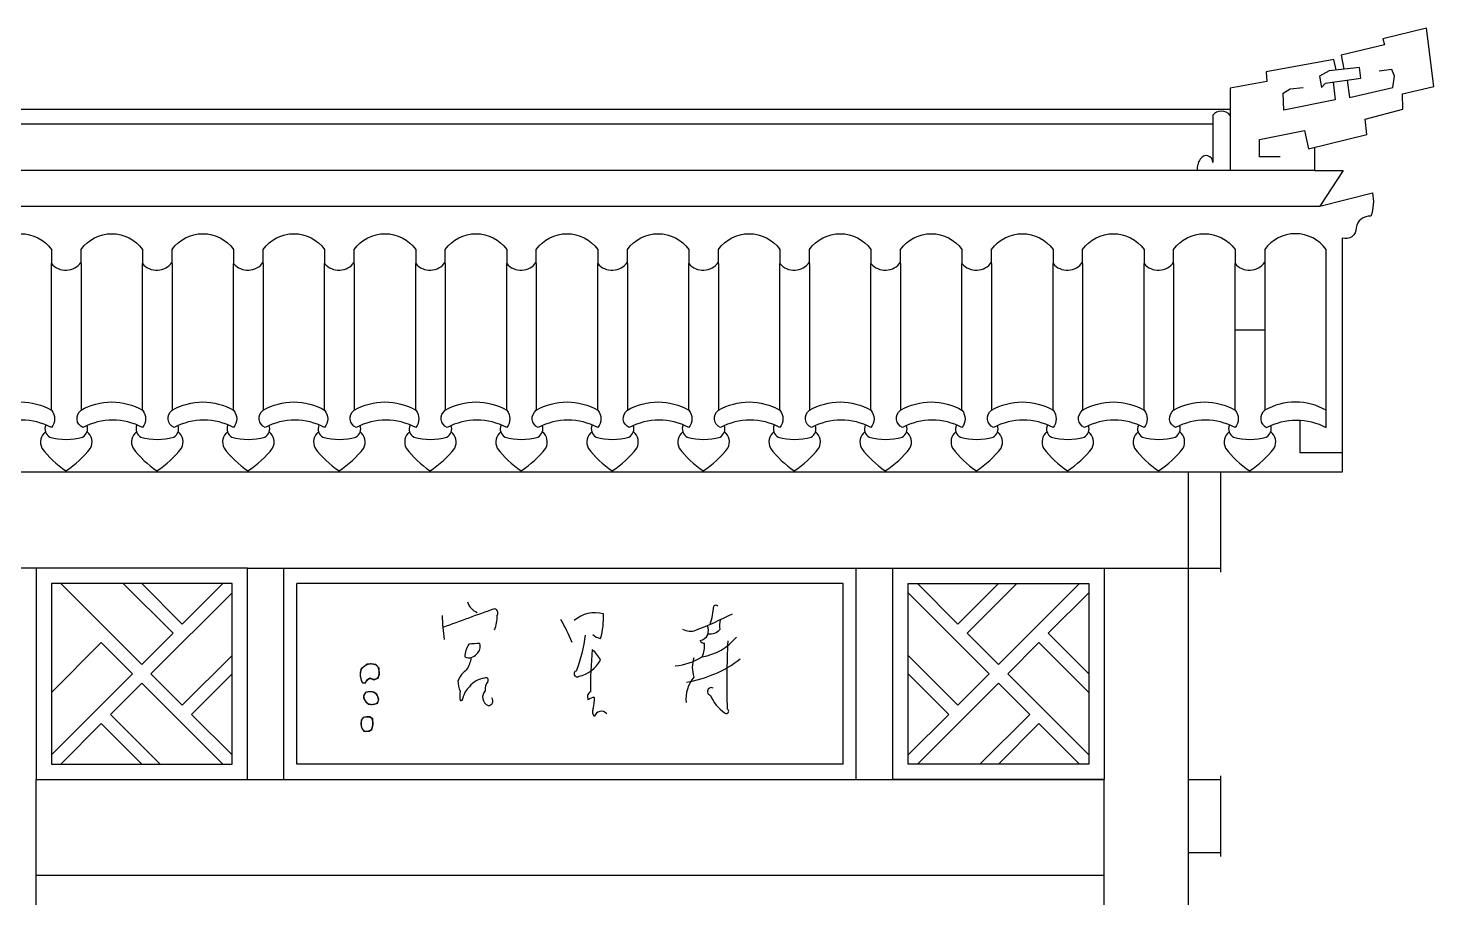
# Model space of a CAD drawing. Header units: metres. Extents: x 2084 to 9590, y 597 to 7347.
# Drawn here: x 4607 to 8266, y 5083 to 7347 of the extents above; entities that cross this region are included whole.
import ezdxf

# ---------------------------------------------------------------- set-up
doc = ezdxf.new("R2010")
doc.units = ezdxf.units.M
for name, color, linetype in [('3', 3, 'Continuous'), ('4', 4, 'Continuous'), ('7', 7, 'Continuous'), ('BH', 3, 'Continuous')]:
    doc.layers.add(name, color=color, linetype=linetype)

msp = doc.modelspace()

# ---------------------------------------------------------------- linework, layer by layer
at = {"layer": '3'}
for p, q in [((7690.35, 7096.58), (4299.63, 7096.58)), ((7825.7, 6770.86), (7825.7, 6737.85)), ((4667.7, 6352.16), (4667.7, 6734.09)), ((4744.7, 6734.09), (4744.7, 6352.16)), ((4904.7, 6352.16), (4904.7, 6734.09)), ((4981.7, 6734.09), (4981.7, 6352.16)), ((5141.7, 6352.16), (5141.7, 6734.09)), ((5218.7, 6734.09), (5218.7, 6352.16)), ((5378.7, 6352.16), (5378.7, 6734.09)), ((5455.7, 6734.09), (5455.7, 6352.16)), ((5615.7, 6352.16), (5615.7, 6734.09)), ((5692.7, 6734.09), (5692.7, 6352.16)), ((5852.7, 6352.16), (5852.7, 6734.09)), ((5929.7, 6734.09), (5929.7, 6352.16)), ((6089.7, 6352.16), (6089.7, 6734.09)), ((6166.7, 6734.09), (6166.7, 6352.16)), ((6326.7, 6352.16), (6326.7, 6734.09)), ((6403.7, 6734.09), (6403.7, 6352.16)), ((6563.7, 6352.16), (6563.7, 6734.09)), ((6640.7, 6734.09), (6640.7, 6352.16)), ((6800.7, 6352.16), (6800.7, 6734.09)), ((6877.7, 6734.09), (6877.7, 6352.16)), ((7037.7, 6352.16), (7037.7, 6734.09)), ((7114.7, 6734.09), (7114.7, 6352.16)), ((7274.7, 6352.16), (7274.7, 6734.09)), ((7351.7, 6734.09), (7351.7, 6352.16)), ((7511.7, 6352.16), (7511.7, 6734.09)), ((7588.7, 6734.09), (7588.7, 6352.16)), ((7748.7, 6352.16), (7748.7, 6734.09)), ((7748.7, 6561.51), (7825.7, 6561.51)), ((6728.7, 5901.16), (5306.7, 5901.16)), ((5306.7, 5431.16), (5306.7, 5901.16)), ((6728.7, 5431.16), (6728.7, 5901.16)), ((6728.7, 5431.16), (5306.7, 5431.16)), ((5177.7, 5391.16), (6857.7, 5391.16)), ((7627.7, 5391.16), (7711.7, 5391.16)), ((7627.7, 5201.16), (7711.7, 5201.16))]:
    msp.add_line(p, q, dxfattribs=at)
for points in [[(7968.11, 7221.95), (7973.73, 7192.49), (7983.56, 7203.71), (8076.29, 7216.34), (8072.07, 7244.4), (7993.4, 7235.99), (7976.54, 7226.16), (7968.11, 7221.95)], [(8040.1, 7211.41), (8046.78, 7165.82), (8159.18, 7192.49), (8163.39, 7221.95), (8156.37, 7238.79), (8124.05, 7234.58)], [(8004.1, 7206.51), (8008.85, 7160.21), (7875.38, 7133.55), (7873.98, 7177.05), (7892.24, 7188.28), (7925.96, 7192.49)], [(8027.7, 6241.16), (7917.7, 6241.16), (7917.7, 6325.92)], [(4854.61, 5901.16), (4984.14, 5771.64), (4902.7, 5690.21), (4691.74, 5901.16)], [(5113.66, 5901.16), (5008.18, 5795.68), (4902.7, 5901.16)], [(6921.74, 5901.16), (7027.22, 5795.68), (7132.7, 5901.16)], [(7180.78, 5901.16), (7051.26, 5771.64), (7132.7, 5690.21), (7343.66, 5901.16)], [(5137.7, 5877.12), (4926.74, 5666.16), (5008.18, 5584.73), (5137.7, 5714.25)], [(6897.7, 5877.12), (7108.66, 5666.16), (7027.22, 5584.73), (6897.7, 5714.25)], [(7367.7, 5877.12), (7262.22, 5771.64), (7367.7, 5666.16)], [(4667.7, 5618.08), (4797.22, 5747.6), (4878.66, 5666.16), (4667.7, 5455.21)], [(7367.7, 5618.08), (7238.18, 5747.6), (7156.74, 5666.16), (7367.7, 5455.21)], [(5113.66, 5431.16), (4902.7, 5642.12), (4821.26, 5560.68), (4950.78, 5431.16)], [(5137.7, 5455.21), (5032.22, 5560.68), (5137.7, 5666.16)], [(6897.7, 5455.21), (7003.18, 5560.68), (6897.7, 5666.16)], [(6921.74, 5431.16), (7132.7, 5642.12), (7214.14, 5560.68), (7084.61, 5431.16)], [(4902.7, 5431.16), (4797.22, 5536.64), (4691.74, 5431.16)], [(7132.7, 5431.16), (7238.18, 5536.64), (7343.66, 5431.16)], [(7711.7, 5191.16), (7711.7, 5401.16)]]:
    msp.add_lwpolyline(points, dxfattribs=at)
for points in [[(7735.76, 7119.53, 0.48), (7690.35, 7119.93), (7690.35, 6997.03, 0.8), (7658.12, 7005.81, 0.19), (7649.94, 6976.58, 0.19)], [(4507.7, 6734.09), (4507.7, 6770.86, -0.51), (4667.7, 6770.86), (4667.7, 6734.09, 0.5), (4744.7, 6737.85, 0.49)], [(4744.7, 6734.09), (4744.7, 6770.86, -0.51), (4904.7, 6770.86), (4904.7, 6734.09, 0.5), (4981.7, 6737.85, 0.49)], [(4981.7, 6734.09), (4981.7, 6770.86, -0.51), (5141.7, 6770.86), (5141.7, 6734.09, 0.5), (5218.7, 6737.85, 0.49)], [(5218.7, 6734.09), (5218.7, 6770.86, -0.51), (5378.7, 6770.86), (5378.7, 6734.09, 0.5), (5455.7, 6737.85, 0.49)], [(5455.7, 6734.09), (5455.7, 6770.86, -0.51), (5615.7, 6770.86), (5615.7, 6734.09, 0.5), (5692.7, 6737.85, 0.49)], [(5692.7, 6734.09), (5692.7, 6770.86, -0.51), (5852.7, 6770.86), (5852.7, 6734.09, 0.5), (5929.7, 6737.85, 0.49)], [(5929.7, 6734.09), (5929.7, 6770.86, -0.51), (6089.7, 6770.86), (6089.7, 6734.09, 0.5), (6166.7, 6737.85, 0.49)], [(6166.7, 6734.09), (6166.7, 6770.86, -0.51), (6326.7, 6770.86), (6326.7, 6734.09, 0.5), (6403.7, 6737.85, 0.49)], [(6403.7, 6734.09), (6403.7, 6770.86, -0.51), (6563.7, 6770.86), (6563.7, 6734.09, 0.5), (6640.7, 6737.85, 0.49)], [(6640.7, 6734.09), (6640.7, 6770.86, -0.51), (6800.7, 6770.86), (6800.7, 6734.09, 0.5), (6877.7, 6737.85, 0.49)], [(6877.7, 6734.09), (6877.7, 6770.86, -0.51), (7037.7, 6770.86), (7037.7, 6734.09, 0.5), (7114.7, 6737.85, 0.49)], [(7114.7, 6734.09), (7114.7, 6770.86, -0.51), (7274.7, 6770.86), (7274.7, 6734.09, 0.5), (7351.7, 6737.85, 0.49)], [(7351.7, 6734.09), (7351.7, 6770.86, -0.51), (7511.7, 6770.86), (7511.7, 6734.09, 0.5), (7588.7, 6737.85, 0.49)], [(7588.7, 6734.09), (7588.7, 6770.86, -0.51), (7748.7, 6770.86), (7748.7, 6734.09, 0.5), (7825.7, 6737.85, 0.49)], [(7825.7, 6737.85), (7825.7, 6352.16, 0.58), (7830.77, 6307.16, -0.25), (7985.7, 6307.16), (7985.7, 6770.86)], [(4652, 6296.08, 0.36), (4643, 6253.76, 0.09), (4705.2, 6194.84, 0.09), (4769.4, 6253.76, 0.36), (4760.4, 6296.08)], [(4653.07, 6313.93, 0.4), (4663.49, 6282.38, 0.14), (4748.9, 6282.38, 0.38), (4760.09, 6312.11)], [(4889, 6296.08, 0.36), (4880, 6253.76, 0.09), (4942.2, 6194.84, 0.09), (5006.4, 6253.76, 0.36), (4997.4, 6296.08)], [(4890.07, 6313.93, 0.4), (4900.49, 6282.38, 0.14), (4985.9, 6282.38, 0.38), (4997.09, 6312.11)], [(5126, 6296.08, 0.36), (5117, 6253.76, 0.09), (5179.2, 6194.84, 0.09), (5243.4, 6253.76, 0.36), (5234.4, 6296.08)], [(5127.07, 6313.93, 0.4), (5137.49, 6282.38, 0.14), (5222.9, 6282.38, 0.38), (5234.09, 6312.11)], [(5363, 6296.08, 0.36), (5354, 6253.76, 0.09), (5416.2, 6194.84, 0.09), (5480.4, 6253.76, 0.36), (5471.4, 6296.08)], [(5364.07, 6313.93, 0.4), (5374.49, 6282.38, 0.14), (5459.9, 6282.38, 0.38), (5471.09, 6312.11)], [(5600, 6296.08, 0.36), (5591, 6253.76, 0.09), (5653.2, 6194.84, 0.09), (5717.4, 6253.76, 0.36), (5708.4, 6296.08)], [(5601.07, 6313.93, 0.4), (5611.49, 6282.38, 0.14), (5696.9, 6282.38, 0.38), (5708.09, 6312.11)], [(5837, 6296.08, 0.36), (5828, 6253.76, 0.09), (5890.2, 6194.84, 0.09), (5954.4, 6253.76, 0.36), (5945.4, 6296.08)], [(5838.07, 6313.93, 0.4), (5848.49, 6282.38, 0.14), (5933.9, 6282.38, 0.38), (5945.09, 6312.11)], [(6074, 6296.08, 0.36), (6065, 6253.76, 0.09), (6127.2, 6194.84, 0.09), (6191.4, 6253.76, 0.36), (6182.4, 6296.08)], [(6075.07, 6313.93, 0.4), (6085.49, 6282.38, 0.14), (6170.9, 6282.38, 0.38), (6182.09, 6312.11)], [(6311, 6296.08, 0.36), (6302, 6253.76, 0.09), (6364.2, 6194.84, 0.09), (6428.4, 6253.76, 0.36), (6419.4, 6296.08)], [(6312.07, 6313.93, 0.4), (6322.49, 6282.38, 0.14), (6407.9, 6282.38, 0.38), (6419.09, 6312.11)], [(6548, 6296.08, 0.36), (6539, 6253.76, 0.09), (6601.2, 6194.84, 0.09), (6665.4, 6253.76, 0.36), (6656.4, 6296.08)], [(6549.07, 6313.93, 0.4), (6559.49, 6282.38, 0.14), (6644.9, 6282.38, 0.38), (6656.09, 6312.11)], [(6785, 6296.08, 0.36), (6776, 6253.76, 0.09), (6838.2, 6194.84, 0.09), (6902.4, 6253.76, 0.36), (6893.4, 6296.08)], [(6786.07, 6313.93, 0.4), (6796.49, 6282.38, 0.14), (6881.9, 6282.38, 0.38), (6893.09, 6312.11)], [(7022, 6296.08, 0.36), (7013, 6253.76, 0.09), (7075.2, 6194.84, 0.09), (7139.4, 6253.76, 0.36), (7130.4, 6296.08)], [(7023.07, 6313.93, 0.4), (7033.49, 6282.38, 0.14), (7118.9, 6282.38, 0.38), (7130.09, 6312.11)], [(7259, 6296.08, 0.36), (7250, 6253.76, 0.09), (7312.2, 6194.84, 0.09), (7376.4, 6253.76, 0.36), (7367.4, 6296.08)], [(7260.07, 6313.93, 0.4), (7270.49, 6282.38, 0.14), (7355.9, 6282.38, 0.38), (7367.09, 6312.11)], [(7496, 6296.08, 0.36), (7487, 6253.76, 0.09), (7549.2, 6194.84, 0.09), (7613.4, 6253.76, 0.36), (7604.4, 6296.08)], [(7497.07, 6313.93, 0.4), (7507.49, 6282.38, 0.14), (7592.9, 6282.38, 0.38), (7604.09, 6312.11)], [(7733, 6296.08, 0.36), (7724, 6253.76, 0.09), (7786.2, 6194.84, 0.09), (7850.4, 6253.76, 0.36), (7841.4, 6296.08)], [(7734.07, 6313.93, 0.4), (7744.49, 6282.38, 0.14), (7829.9, 6282.38, 0.38), (7841.09, 6312.11)]]:
    msp.add_lwpolyline(points, format="xyb", dxfattribs=at)
for points in [[(4667.7, 6307.16, 0.25), (4512.77, 6307.16, -0.58), (4507.7, 6352.16, -0.27), (4667.7, 6352.16, -0.36)], [(4904.7, 6307.16, 0.25), (4749.77, 6307.16, -0.58), (4744.7, 6352.16, -0.27), (4904.7, 6352.16, -0.36)], [(5141.7, 6307.16, 0.25), (4986.77, 6307.16, -0.58), (4981.7, 6352.16, -0.27), (5141.7, 6352.16, -0.36)], [(5378.7, 6307.16, 0.25), (5223.77, 6307.16, -0.58), (5218.7, 6352.16, -0.27), (5378.7, 6352.16, -0.36)], [(5615.7, 6307.16, 0.25), (5460.77, 6307.16, -0.58), (5455.7, 6352.16, -0.27), (5615.7, 6352.16, -0.36)], [(5852.7, 6307.16, 0.25), (5697.77, 6307.16, -0.58), (5692.7, 6352.16, -0.27), (5852.7, 6352.16, -0.36)], [(6089.7, 6307.16, 0.25), (5934.77, 6307.16, -0.58), (5929.7, 6352.16, -0.27), (6089.7, 6352.16, -0.36)], [(6326.7, 6307.16, 0.25), (6171.77, 6307.16, -0.58), (6166.7, 6352.16, -0.27), (6326.7, 6352.16, -0.36)], [(6563.7, 6307.16, 0.25), (6408.77, 6307.16, -0.58), (6403.7, 6352.16, -0.27), (6563.7, 6352.16, -0.36)], [(6800.7, 6307.16, 0.25), (6645.77, 6307.16, -0.58), (6640.7, 6352.16, -0.27), (6800.7, 6352.16, -0.36)], [(7037.7, 6307.16, 0.25), (6882.77, 6307.16, -0.58), (6877.7, 6352.16, -0.27), (7037.7, 6352.16, -0.36)], [(7274.7, 6307.16, 0.25), (7119.77, 6307.16, -0.58), (7114.7, 6352.16, -0.27), (7274.7, 6352.16, -0.36)], [(7511.7, 6307.16, 0.25), (7356.77, 6307.16, -0.58), (7351.7, 6352.16, -0.27), (7511.7, 6352.16, -0.36)], [(7748.7, 6307.16, 0.25), (7593.77, 6307.16, -0.58), (7588.7, 6352.16, -0.27), (7748.7, 6352.16, -0.36)]]:
    msp.add_lwpolyline(points, format="xyb", close=True, dxfattribs=at)
for centre, radius, start, end in [((7905.7, 6712.9), 98.79, 35.93, 144.07), ((7905.7, 6211.86), 161.51, 60.31, 119.69), ((8501.35, -1729.24), 8025.74, 109.51, 110.53), ((5792.96, 5866.69), 44.34, 197.33, 246.92), ((5818.08, 5824.19), 11.86, 327.93, 75.72), ((6082.03, 5745.84), 79.56, 73.82, 132.14), ((5922.02, 5810.64), 182.55, 343.37, 3.65), ((5839.45, 7037.03), 1355.09, 291.91, 296.33), ((6147.67, 5867.86), 245.62, 342.86, 354.03), ((6396.91, 5839.16), 5.87, 32.63, 147.37), ((6235.28, 5833.77), 550.79, 181.65, 188.16), ((5716.73, 5819.78), 111.43, 339.37, 359.03), ((5495.12, 5527.35), 572.09, 22.71, 29.35), ((6330.49, 5820.22), 42.97, 242.11, 289.73), ((6334.84, 5777.88), 42.77, 345.86, 19.71), ((6382.05, 5803.88), 33.77, 261.34, 319.46), ((6457.26, 5793.21), 50.82, 164.05, 192.82), ((5778.25, 5587.08), 157.92, 88.38, 98.76), ((5758.8, 5737.57), 25.02, 309.43, 17.13), ((5680.83, 5812.1), 379.55, 338.7, 353.19), ((6101.05, 5792.08), 33.92, 223.88, 263.04), ((6366.83, 5757.37), 11.34, 204.76, 272.08), ((6344.98, 5788.66), 37.84, 287.78, 325.89), ((6307.4, 5737.63), 60.43, 333.49, 8), ((6339.48, 5852.12), 143.17, 278.84, 320.82), ((8748.74, 5641.71), 2323.13, 177.28, 181.65), ((5799.56, 5710.3), 56.01, 144.08, 180), ((5754.29, 5733.21), 25.3, 244.89, 323.74), ((5691.33, 5716.61), 69.67, 325.67, 353.47), ((7156.05, 5631.44), 1085.33, 174.82, 180.65), ((6024.03, 5666.58), 80.97, 25.79, 50.86), ((6275.99, 5846.83), 160.79, 275.52, 302.12), ((5793.88, 5617.98), 74.48, 127.19, 156.27), ((6035.92, 5666.41), 7.97, 100.5, 303.15), ((6020.74, 5745.23), 87.69, 282.87, 330.33), ((6273.52, 5947.18), 305.96, 278.79, 307.64), ((6411.15, 5683.08), 75.4, 160.56, 199.44), ((5785.06, 5647.75), 59.37, 179.8, 206.5), ((5800.96, 5599.22), 56.15, 95.92, 143.23), ((5798.74, 5650.22), 6.02, 317.74, 126.3), ((5828.69, 5626.74), 32.06, 142.67, 188.22), ((6409.29, 5600.08), 90.26, 140.09, 185.56), ((5780.36, 5609.25), 49.9, 166.07, 193.93), ((5734.28, 5600.8), 4.27, 236.49, 24.64), ((5795.55, 5589.16), 58.93, 132.17, 166.83), ((5813.57, 5605.46), 23.55, 134.85, 246.25), ((5805.08, 5595.64), 11.78, 265.17, 41.65), ((6076.64, 5606.45), 13.95, 114.8, 213.27), ((6080.23, 5581.7), 22.91, 88.18, 131.74), ((5969.37, 5601.12), 111.64, 346.78, 1.79), ((6385.44, 5620.17), 10.24, 61.55, 255.66), ((6479.12, 5651.25), 104.59, 203.08, 235.57), ((6092.82, 5567.33), 16.92, 150.8, 225.48), ((6098.86, 5550.41), 18.55, 40.74, 164.84), ((6424.51, 5569.1), 6.12, 222.26, 70.3)]:
    msp.add_arc(centre, radius, start, end, dxfattribs=at)
at = {"layer": '4'}
for p, q in [((7735.76, 7134.58), (4299.63, 7134.58)), ((7627.7, 2201.16), (7627.7, 6191.16)), ((7711.7, 5931.16), (7711.7, 6191.16)), ((4627.7, 5941.16), (4407.7, 5941.16)), ((5177.7, 5941.16), (6857.7, 5941.16)), ((5272.7, 5391.16), (5272.7, 5941.16)), ((6762.7, 5391.16), (6762.7, 5941.16)), ((7407.7, 5941.16), (7627.7, 5941.16)), ((7627.7, 5941.16), (7711.7, 5941.16)), ((4627.7, 2201.16), (4627.7, 5391.16)), ((4627.7, 5391.16), (7407.7, 5391.16)), ((7407.7, 2201.16), (7407.7, 5391.16))]:
    msp.add_line(p, q, dxfattribs=at)
for points in [[(7866.14, 7011.66), (7811.94, 7011.66), (7811.94, 7057.02), (7929.13, 7080.43), (7939.38, 7032.15), (8091.73, 7070.19), (8087.33, 7109.69), (8185.48, 7136.03), (8184.02, 7175.53), (8266.05, 7194.55), (8247.01, 7346.72), (8132.75, 7318.92), (8137.14, 7302.83), (8024.34, 7276.49), (8031.3, 7240.04)], [(8012.01, 7237.98), (8005.3, 7264.78), (7829.51, 7232.6), (7830.98, 7207.72), (7735.76, 7190.16), (7735.76, 7134.58)], [(5483.9, 5642.13), (5483.9, 5642.13), (5486.29, 5645.29), (5488.34, 5647.85), (5490.12, 5649.86), (5491.67, 5651.39), (5493.06, 5652.49), (5494.32, 5653.23), (5495.51, 5653.67), (5496.69, 5653.86), (5497.89, 5653.88), (5499.12, 5653.75), (5500.38, 5653.52), (5501.66, 5653.24), (5502.97, 5652.93), (5504.29, 5652.63), (5505.63, 5652.4), (5506.99, 5652.26), (5508.35, 5652.25), (5509.7, 5652.37), (5511.03, 5652.63), (5512.32, 5653.01), (5513.55, 5653.52), (5514.7, 5654.15), (5515.76, 5654.9), (5516.72, 5655.78), (5517.55, 5656.76), (5518.26, 5657.86), (5518.87, 5659.06), (5519.37, 5660.36), (5519.78, 5661.76), (5520.11, 5663.23), (5520.36, 5664.79), (5520.55, 5666.42), (5520.67, 5668.12), (5520.73, 5669.87), (5520.71, 5671.64), (5520.61, 5673.42), (5520.42, 5675.18), (5520.12, 5676.91), (5519.72, 5678.58), (5519.2, 5680.17), (5518.56, 5681.68), (5517.8, 5683.08), (5516.93, 5684.38), (5515.97, 5685.58), (5514.92, 5686.67), (5513.79, 5687.65), (5512.59, 5688.52), (5511.33, 5689.27), (5510.03, 5689.91), (5508.69, 5690.45), (5507.31, 5690.88), (5505.91, 5691.22), (5504.5, 5691.48), (5503.08, 5691.67), (5501.66, 5691.79), (5500.26, 5691.86), (5498.87, 5691.87), (5497.5, 5691.83), (5496.16, 5691.73), (5494.84, 5691.57), (5493.54, 5691.34), (5492.27, 5691.04), (5491.02, 5690.66), (5489.8, 5690.2), (5488.62, 5689.66), (5487.46, 5689.04), (5486.33, 5688.36), (5485.22, 5687.64), (5484.15, 5686.9), (5483.11, 5686.13), (5482.09, 5685.37), (5481.11, 5684.62), (5480.15, 5683.9), (5479.23, 5683.19), (5478.35, 5682.49), (5477.51, 5681.78), (5476.72, 5681.05), (5475.99, 5680.29), (5475.31, 5679.48), (5474.69, 5678.62), (5474.14, 5677.7), (5473.66, 5676.71), (5473.23, 5675.67), (5472.87, 5674.57), (5472.55, 5673.42), (5472.29, 5672.23), (5472.07, 5671), (5471.9, 5669.73), (5471.76, 5668.44), (5471.66, 5667.12), (5471.61, 5665.79), (5471.59, 5664.45), (5471.61, 5663.1), (5471.66, 5661.75), (5471.76, 5660.41), (5471.9, 5659.08), (5472.07, 5657.78), (5472.29, 5656.49), (5472.54, 5655.21), (5472.84, 5653.95), (5473.18, 5652.71), (5473.57, 5651.48), (5474, 5650.26), (5474.49, 5649.06), (5475.02, 5647.86), (5475.65, 5646.71), (5476.42, 5645.62), (5477.37, 5644.62), (5478.55, 5643.75), (5480, 5643.02), (5481.77, 5642.47), (5483.9, 5642.13), (5490.74, 5651.43), (5496.33, 5655.78), (5506.88, 5650.81), (5518.06, 5654.54), (5521.17, 5665.7), (5520.55, 5681.21), (5511.85, 5690.51), (5500.05, 5692.37), (5489.49, 5691.13), (5480.8, 5684.31), (5473.97, 5679.35), (5471.48, 5670.04), (5471.48, 5658.88), (5473.97, 5648.95), (5477.69, 5642.75), (5483.9, 5642.13)], [(5485.15, 5617.94), (5485.15, 5617.94), (5483.32, 5614.93), (5481.98, 5612.38), (5481.08, 5610.23), (5480.55, 5608.4), (5480.33, 5606.83), (5480.37, 5605.46), (5480.59, 5604.22), (5480.95, 5603.05), (5481.4, 5601.89), (5481.91, 5600.73), (5482.47, 5599.58), (5483.1, 5598.45), (5483.76, 5597.34), (5484.47, 5596.25), (5485.21, 5595.18), (5485.97, 5594.16), (5486.76, 5593.17), (5487.58, 5592.23), (5488.43, 5591.34), (5489.34, 5590.51), (5490.3, 5589.75), (5491.33, 5589.07), (5492.44, 5588.47), (5493.63, 5587.96), (5494.92, 5587.54), (5496.29, 5587.21), (5497.73, 5586.98), (5499.22, 5586.83), (5500.75, 5586.76), (5502.31, 5586.78), (5503.87, 5586.87), (5505.43, 5587.02), (5506.97, 5587.25), (5508.48, 5587.55), (5509.93, 5587.93), (5511.32, 5588.38), (5512.63, 5588.92), (5513.83, 5589.54), (5514.93, 5590.25), (5515.89, 5591.06), (5516.71, 5591.96), (5517.39, 5592.95), (5517.92, 5594.02), (5518.32, 5595.18), (5518.58, 5596.41), (5518.71, 5597.7), (5518.71, 5599.06), (5518.58, 5600.46), (5518.33, 5601.92), (5517.96, 5603.4), (5517.49, 5604.89), (5516.92, 5606.37), (5516.29, 5607.81), (5515.58, 5609.2), (5514.82, 5610.52), (5514.03, 5611.73), (5513.2, 5612.84), (5512.35, 5613.84), (5511.48, 5614.73), (5510.6, 5615.52), (5509.71, 5616.22), (5508.83, 5616.84), (5507.95, 5617.37), (5507.09, 5617.83), (5506.24, 5618.23), (5505.4, 5618.56), (5504.55, 5618.83), (5503.66, 5619.04), (5502.74, 5619.21), (5501.75, 5619.32), (5500.69, 5619.4), (5499.53, 5619.44), (5498.28, 5619.44), (5496.89, 5619.4), (5495.37, 5619.31), (5493.7, 5619.17), (5491.86, 5618.97), (5489.83, 5618.7), (5487.59, 5618.36), (5485.15, 5617.94), (5479.56, 5609.25), (5480.18, 5603.05), (5485.77, 5593.74), (5492.6, 5586.92), (5505.64, 5586.3), (5517.44, 5590.02), (5519.93, 5599.95), (5514.34, 5612.97), (5506.88, 5618.56), (5500.67, 5619.8), (5491.98, 5619.18), (5485.15, 5617.94)], [(5478.94, 5552.8), (5478.94, 5552.8), (5477.27, 5550.3), (5475.97, 5547.91), (5474.99, 5545.64), (5474.29, 5543.46), (5473.83, 5541.39), (5473.57, 5539.41), (5473.45, 5537.53), (5473.45, 5535.75), (5473.52, 5534.04), (5473.66, 5532.43), (5473.87, 5530.89), (5474.14, 5529.43), (5474.47, 5528.04), (5474.86, 5526.72), (5475.32, 5525.46), (5475.83, 5524.27), (5476.4, 5523.14), (5477.04, 5522.07), (5477.75, 5521.08), (5478.54, 5520.17), (5479.4, 5519.36), (5480.36, 5518.64), (5481.41, 5518.04), (5482.56, 5517.55), (5483.81, 5517.19), (5485.15, 5516.94), (5486.54, 5516.81), (5487.97, 5516.77), (5489.4, 5516.84), (5490.83, 5517), (5492.21, 5517.24), (5493.53, 5517.55), (5494.77, 5517.93), (5495.92, 5518.39), (5496.99, 5518.93), (5497.98, 5519.55), (5498.89, 5520.27), (5499.73, 5521.08), (5500.5, 5522), (5501.19, 5523.03), (5501.82, 5524.17), (5502.37, 5525.42), (5502.86, 5526.77), (5503.29, 5528.2), (5503.64, 5529.71), (5503.93, 5531.29), (5504.15, 5532.92), (5504.3, 5534.61), (5504.38, 5536.33), (5504.39, 5538.07), (5504.32, 5539.79), (5504.18, 5541.48), (5503.95, 5543.12), (5503.64, 5544.67), (5503.24, 5546.11), (5502.74, 5547.43), (5502.15, 5548.59), (5501.47, 5549.61), (5500.7, 5550.5), (5499.85, 5551.25), (5498.91, 5551.89), (5497.91, 5552.43), (5496.84, 5552.87), (5495.7, 5553.22), (5494.5, 5553.49), (5493.17, 5553.68), (5491.65, 5553.78), (5489.88, 5553.79), (5487.79, 5553.7), (5485.31, 5553.51), (5482.38, 5553.21), (5478.94, 5552.8), (5473.97, 5545.98), (5472.73, 5534.82), (5475.21, 5523.65), (5481.42, 5516.21), (5494.46, 5516.83), (5501.92, 5521.79), (5505.02, 5534.2), (5503.78, 5549.08), (5496.33, 5554.05), (5488.87, 5554.05), (5478.94, 5552.8)]]:
    msp.add_lwpolyline(points, dxfattribs=at)
msp.add_lwpolyline([(7955.39, 7036.14), (7955.39, 6976.58), (8030.17, 6976.58), (7969.41, 6883.22), (8106.3, 6918.27, -0.13), (8102.22, 6857.21, 0.4), (8063.5, 6826.68, -0.53), (8027.7, 6800.22), (8027.7, 6741.16), (8027.7, 6191.16), (4007.7, 6191.16), (4007.7, 6741.16), (4007.7, 6800.22, -0.53), (3971.89, 6826.68, 0.4), (3933.17, 6857.21, -0.13), (3929.1, 6918.27), (4065.98, 6883.22), (4005.23, 6976.58), (4080.01, 6976.58), (4080.01, 7036.14)], format="xyb", dxfattribs=at)
for points in [[(4627.7, 5391.16), (5177.7, 5391.16), (5177.7, 5941.16), (4627.7, 5941.16)], [(7407.7, 5391.16), (6857.7, 5391.16), (6857.7, 5941.16), (7407.7, 5941.16)]]:
    msp.add_lwpolyline(points, close=True, dxfattribs=at)
at = {"layer": '7'}
for p, q in [((7955.39, 6976.58), (4080.01, 6976.58)), ((4065.98, 6883.22), (7969.41, 6883.22)), ((7407.7, 5141.16), (4627.7, 5141.16))]:
    msp.add_line(p, q, dxfattribs=at)
for points in [[(4667.7, 5431.16), (5137.7, 5431.16), (5137.7, 5901.16), (4667.7, 5901.16)], [(7367.7, 5431.16), (6897.7, 5431.16), (6897.7, 5901.16), (7367.7, 5901.16)]]:
    msp.add_lwpolyline(points, close=True, dxfattribs=at)
at = {"layer": 'BH'}
msp.add_line((7735.76, 7134.58), (7735.76, 6976.58), dxfattribs=at)

doc.saveas('drawing.dxf')
